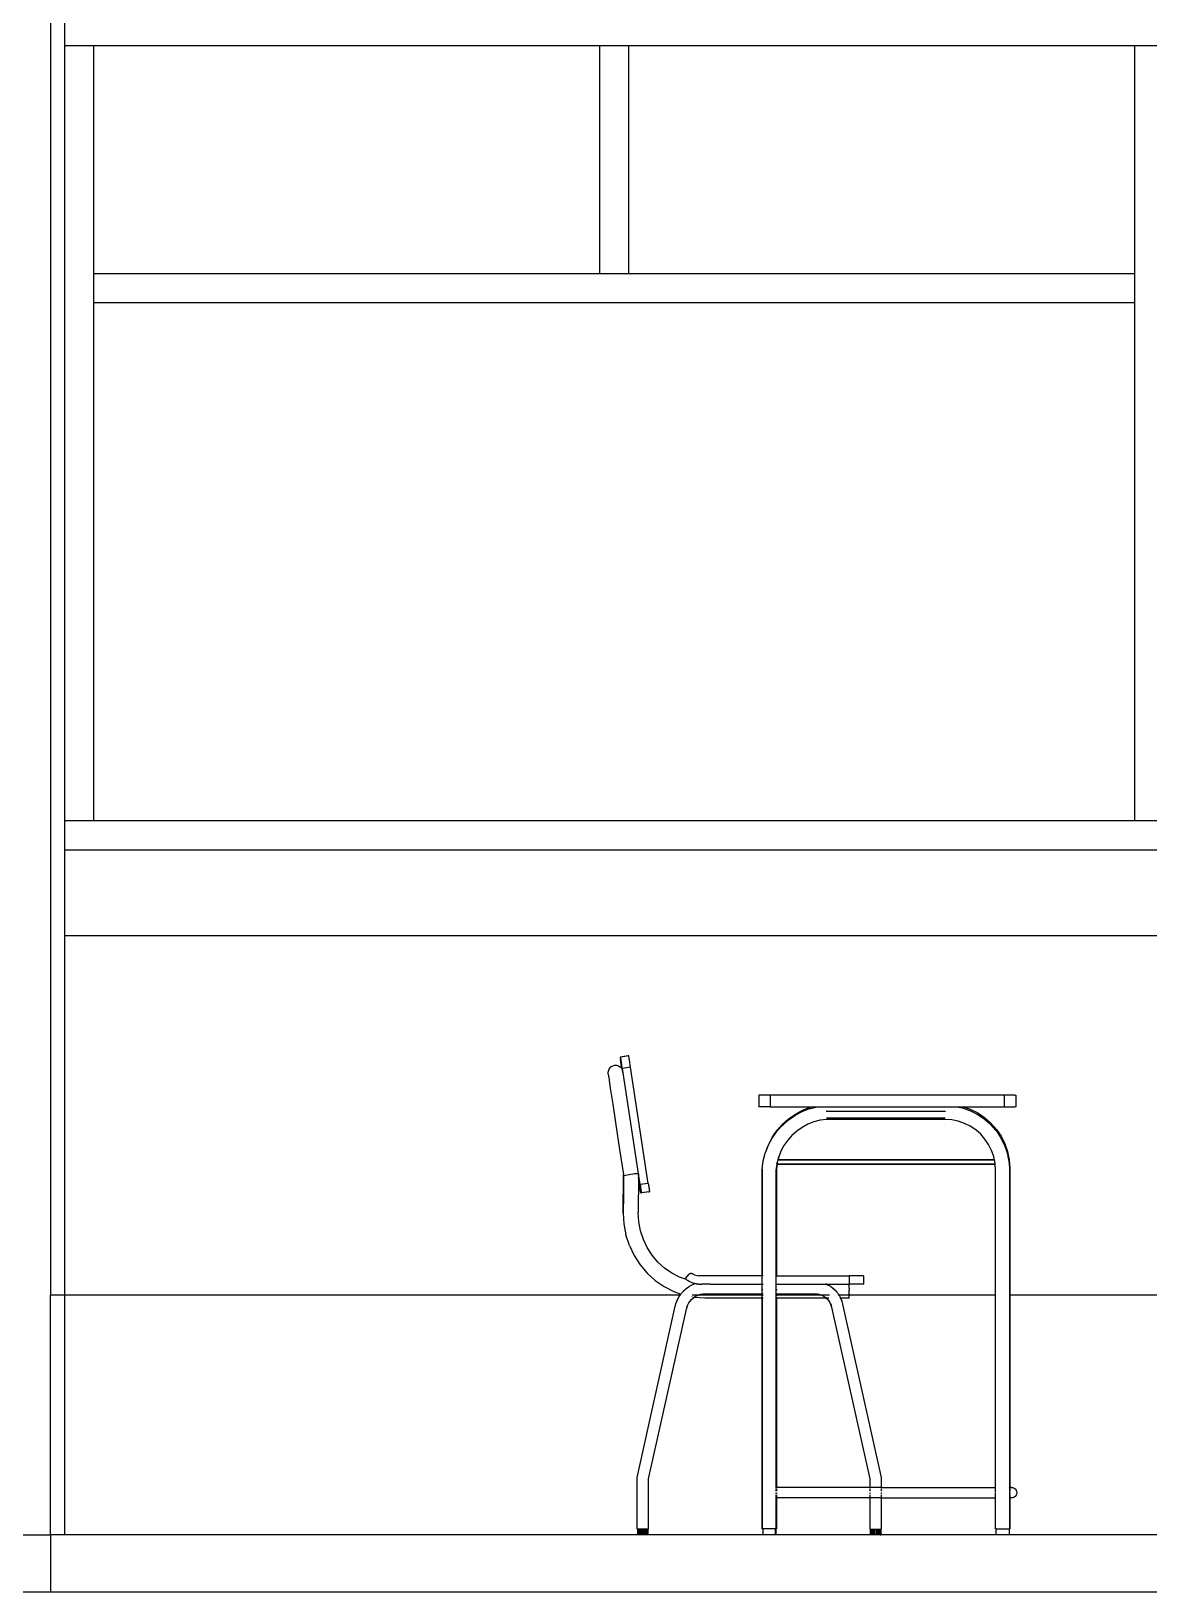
# Model space of a CAD drawing. Header units: metres. Extents: x -16.9 to 18.7, y -3.2 to 1.
# Drawn here: x -7.554 to -5.596, y -3.168 to -0.434 of the extents above; entities that cross this region are included whole.
import ezdxf

# ---------------------------------------------------------------- set-up
doc = ezdxf.new("R2010")
doc.units = ezdxf.units.M
doc.layers.add('SectionCutEdges', color=7, linetype='Continuous')

msp = doc.modelspace()

# ---------------------------------------------------------------- linework, layer by layer
for p, q in [((-7.4949, -0.4591), (-7.4949, -0.4083)), ((-7.4949, -1.8175), (-7.4949, -0.4591)), ((-7.4441, -0.4591), (-7.4949, -0.4591)), ((-7.4441, -0.8591), (-7.4441, -0.4591)), ((-6.5576, -0.4591), (-7.4441, -0.4591)), ((-6.5576, -0.8591), (-6.5576, -0.4591)), ((-6.5068, -0.4591), (-6.5576, -0.4591)), ((-5.6203, -0.4591), (-6.5068, -0.4591)), ((-6.5068, -0.8591), (-6.5068, -0.4591)), ((-5.6203, -0.8591), (-5.6203, -0.4591)), ((-5.5695, -0.4591), (-5.6203, -0.4591)), ((-7.4441, -0.9099), (-7.4441, -0.8591)), ((-6.5576, -0.8591), (-7.4441, -0.8591)), ((-6.5068, -0.8591), (-6.5576, -0.8591)), ((-5.6203, -0.8591), (-6.5068, -0.8591)), ((-5.6203, -0.9099), (-5.6203, -0.8591)), ((-7.4441, -1.8175), (-7.4441, -0.9099)), ((-5.6203, -0.9099), (-7.4441, -0.9099)), ((-5.6203, -1.8175), (-5.6203, -0.9099)), ((-7.4949, -1.8683), (-7.4949, -1.8175)), ((-7.4441, -1.8175), (-7.4949, -1.8175)), ((-5.6203, -1.8175), (-7.4441, -1.8175)), ((-5.5695, -1.8175), (-5.6203, -1.8175)), ((-7.4949, -1.8683), (-3.6949, -1.8683)), ((-7.4949, -2.0183), (-7.4949, -1.8683)), ((-7.4949, -2.0183), (-3.6949, -2.0183)), ((-7.4949, -2.6483), (-7.4949, -2.0183)), ((-6.5078, -2.2294), (-6.522, -2.2317)), ((-6.5211, -2.2317), (-6.522, -2.2317)), ((-6.522, -2.2317), (-6.522, -2.2319)), ((-6.522, -2.2319), (-6.5219, -2.2324)), ((-6.5219, -2.2324), (-6.5218, -2.2332)), ((-6.5218, -2.2332), (-6.5216, -2.2343)), ((-6.5216, -2.2343), (-6.5214, -2.2358)), ((-6.5202, -2.2438), (-6.5214, -2.2358)), ((-6.5069, -2.2294), (-6.5211, -2.2317)), ((-6.521, -2.2319), (-6.5211, -2.2317)), ((-6.5209, -2.2324), (-6.521, -2.2319)), ((-6.5208, -2.2332), (-6.5209, -2.2324)), ((-6.5206, -2.2344), (-6.5208, -2.2332)), ((-6.5204, -2.2358), (-6.5206, -2.2344)), ((-6.5201, -2.2374), (-6.5204, -2.2358)), ((-6.5198, -2.2394), (-6.5201, -2.2374)), ((-6.5195, -2.2415), (-6.5198, -2.2394)), ((-6.5192, -2.2438), (-6.5195, -2.2415)), ((-6.5069, -2.2294), (-6.5078, -2.2294)), ((-6.5069, -2.2296), (-6.5069, -2.2294)), ((-6.5068, -2.2301), (-6.5069, -2.2296)), ((-6.5066, -2.2309), (-6.5068, -2.2301)), ((-6.5065, -2.232), (-6.5066, -2.2309)), ((-6.5062, -2.2334), (-6.5065, -2.232)), ((-6.506, -2.2351), (-6.5062, -2.2334)), ((-6.5057, -2.237), (-6.506, -2.2351)), ((-6.5053, -2.2392), (-6.5057, -2.237)), ((-6.505, -2.2414), (-6.5053, -2.2392)), ((-6.5046, -2.2438), (-6.505, -2.2414)), ((-6.5429, -2.2578), (-6.5421, -2.2544)), ((-6.5428, -2.2614), (-6.5429, -2.2578)), ((-6.5428, -2.2614), (-6.5419, -2.2679)), ((-6.5421, -2.2544), (-6.5404, -2.2512)), ((-6.5419, -2.2679), (-6.5393, -2.2857)), ((-6.5404, -2.2512), (-6.5381, -2.2486)), ((-6.5381, -2.2486), (-6.5351, -2.2467)), ((-6.5351, -2.2467), (-6.5318, -2.2457)), ((-6.5318, -2.2457), (-6.5284, -2.2456)), ((-6.5284, -2.2456), (-6.525, -2.2465)), ((-6.525, -2.2465), (-6.522, -2.2482)), ((-6.522, -2.2482), (-6.5195, -2.2507)), ((-6.519, -2.2515), (-6.5202, -2.2438)), ((-6.5195, -2.2507), (-6.519, -2.2515)), ((-6.5188, -2.2462), (-6.5192, -2.2438)), ((-6.519, -2.2515), (-6.518, -2.2583)), ((-6.519, -2.2515), (-6.5183, -2.2527)), ((-6.5184, -2.2487), (-6.5188, -2.2462)), ((-6.518, -2.2512), (-6.5184, -2.2487)), ((-6.5039, -2.2489), (-6.518, -2.2512)), ((-6.4869, -2.4549), (-6.518, -2.2512)), ((-6.5042, -2.2463), (-6.5046, -2.2438)), ((-6.5039, -2.2489), (-6.5042, -2.2463)), ((-6.4727, -2.4528), (-6.5039, -2.2489)), ((-6.5393, -2.2857), (-6.5351, -2.3136)), ((-6.5351, -2.3136), (-6.5296, -2.3501)), ((-6.2789, -2.2983), (-6.279, -2.2983)), ((-6.279, -2.2983), (-6.279, -2.3183)), ((-6.2789, -2.3183), (-6.279, -2.3183)), ((-6.2784, -2.2983), (-6.2789, -2.2983)), ((-6.2784, -2.3183), (-6.2789, -2.3183)), ((-6.2775, -2.2983), (-6.2784, -2.2983)), ((-6.2775, -2.3183), (-6.2784, -2.3183)), ((-6.2764, -2.2983), (-6.2775, -2.2983)), ((-6.2764, -2.3183), (-6.2775, -2.3183)), ((-6.2749, -2.2983), (-6.2764, -2.2983)), ((-6.2749, -2.3183), (-6.2764, -2.3183)), ((-6.2732, -2.2983), (-6.2749, -2.2983)), ((-6.2732, -2.3183), (-6.2749, -2.3183)), ((-6.2712, -2.2983), (-6.2732, -2.2983)), ((-6.2712, -2.3183), (-6.2732, -2.3183)), ((-6.269, -2.2983), (-6.2712, -2.2983)), ((-6.269, -2.3183), (-6.2712, -2.3183)), ((-6.2667, -2.2983), (-6.269, -2.2983)), ((-6.2667, -2.3183), (-6.269, -2.3183)), ((-6.2642, -2.2983), (-6.2667, -2.2983)), ((-6.2642, -2.3183), (-6.2667, -2.3183)), ((-6.2616, -2.2983), (-6.2642, -2.2983)), ((-6.2616, -2.3183), (-6.2642, -2.3183)), ((-6.259, -2.2983), (-6.2616, -2.2983)), ((-6.259, -2.3183), (-6.2616, -2.3183)), ((-6.259, -2.2983), (-6.259, -2.3183)), ((-5.849, -2.2983), (-6.259, -2.2983)), ((-6.259, -2.3183), (-6.1851, -2.3183)), ((-6.2033, -2.3269), (-6.19, -2.3217)), ((-6.2026, -2.3246), (-6.1893, -2.3194)), ((-6.19, -2.3217), (-6.1886, -2.3214)), ((-6.1893, -2.3194), (-6.1851, -2.3183)), ((-6.1886, -2.3214), (-6.1771, -2.3183)), ((-6.1851, -2.3183), (-6.1835, -2.3183)), ((-6.1835, -2.3183), (-6.1787, -2.3183)), ((-6.1787, -2.3183), (-6.1771, -2.3183)), ((-6.1771, -2.3183), (-6.1762, -2.3183)), ((-6.1762, -2.3183), (-6.175, -2.3184)), ((-6.175, -2.3183), (-6.1748, -2.3183)), ((-6.175, -2.3184), (-6.1748, -2.3183)), ((-6.1748, -2.3183), (-6.1659, -2.3183)), ((-6.1659, -2.3183), (-6.1618, -2.3183)), ((-6.1618, -2.3183), (-5.9518, -2.3183)), ((-5.9518, -2.3183), (-5.9445, -2.3183)), ((-5.9445, -2.3183), (-5.9376, -2.3183)), ((-5.9376, -2.3183), (-5.9342, -2.3183)), ((-5.9342, -2.3183), (-5.9322, -2.3183)), ((-5.9322, -2.3183), (-5.9231, -2.3202)), ((-5.9322, -2.3183), (-5.9284, -2.3183)), ((-5.9284, -2.3183), (-5.9225, -2.3183)), ((-5.9231, -2.3202), (-5.923, -2.3203)), ((-5.923, -2.3203), (-5.9095, -2.3249)), ((-5.9225, -2.3183), (-5.9225, -2.3183)), ((-5.9225, -2.3183), (-5.9212, -2.3183)), ((-5.9212, -2.3183), (-5.9086, -2.3227)), ((-5.9212, -2.3183), (-5.849, -2.3183)), ((-5.9086, -2.3227), (-5.8955, -2.3292)), ((-5.8464, -2.2983), (-5.849, -2.2983)), ((-5.849, -2.2983), (-5.849, -2.3183)), ((-5.849, -2.3183), (-5.8464, -2.3183)), ((-5.8439, -2.2983), (-5.8464, -2.2983)), ((-5.8464, -2.3183), (-5.8439, -2.3183)), ((-5.8414, -2.2983), (-5.8439, -2.2983)), ((-5.8439, -2.3183), (-5.8414, -2.3183)), ((-5.839, -2.2983), (-5.8414, -2.2983)), ((-5.8414, -2.3183), (-5.839, -2.3183)), ((-5.8369, -2.2983), (-5.839, -2.2983)), ((-5.839, -2.3183), (-5.8369, -2.3183)), ((-5.8349, -2.2983), (-5.8369, -2.2983)), ((-5.8369, -2.3183), (-5.8349, -2.3183)), ((-5.8332, -2.2983), (-5.8349, -2.2983)), ((-5.8349, -2.3183), (-5.8332, -2.3183)), ((-5.8317, -2.2983), (-5.8332, -2.2983)), ((-5.8332, -2.3183), (-5.8317, -2.3183)), ((-5.8306, -2.2983), (-5.8317, -2.2983)), ((-5.8317, -2.3183), (-5.8306, -2.3183)), ((-5.8306, -2.2983), (-5.829, -2.2983)), ((-5.829, -2.3183), (-5.8306, -2.3183)), ((-5.829, -2.2983), (-5.829, -2.3183)), ((-6.5296, -2.3501), (-6.5231, -2.3931)), ((-6.2469, -2.3596), (-6.2375, -2.349)), ((-6.2462, -2.3602), (-6.2382, -2.3513)), ((-6.2382, -2.3513), (-6.2366, -2.3498)), ((-6.2375, -2.349), (-6.2268, -2.3395)), ((-6.2366, -2.3498), (-6.2276, -2.3418)), ((-6.2276, -2.3418), (-6.2259, -2.3406)), ((-6.2268, -2.3395), (-6.2151, -2.3313)), ((-6.2259, -2.3406), (-6.2159, -2.3336)), ((-6.2159, -2.3336), (-6.2146, -2.3329)), ((-6.2151, -2.3313), (-6.2026, -2.3246)), ((-6.2146, -2.3329), (-6.2143, -2.3327)), ((-6.2143, -2.3327), (-6.2033, -2.3269)), ((-6.1931, -2.3491), (-6.2031, -2.3545)), ((-6.1825, -2.3449), (-6.1931, -2.3491)), ((-6.1715, -2.3421), (-6.1825, -2.3449)), ((-6.1603, -2.3405), (-6.1715, -2.3421)), ((-6.1604, -2.326), (-6.1613, -2.3262)), ((-6.1604, -2.326), (-6.1613, -2.3262)), ((-6.1596, -2.3382), (-6.1605, -2.3383)), ((-6.1604, -2.326), (-5.9521, -2.326)), ((-6.1604, -2.326), (-5.9521, -2.326)), ((-5.9526, -2.3405), (-6.1603, -2.3405)), ((-5.9525, -2.3382), (-6.1596, -2.3382)), ((-5.9409, -2.3414), (-5.9526, -2.3405)), ((-5.9297, -2.3438), (-5.9409, -2.3414)), ((-5.9188, -2.3475), (-5.9297, -2.3438)), ((-5.9086, -2.3526), (-5.9188, -2.3475)), ((-5.9095, -2.3249), (-5.9093, -2.325)), ((-5.9093, -2.325), (-5.8967, -2.3313)), ((-5.8967, -2.3313), (-5.8963, -2.3315)), ((-5.8963, -2.3315), (-5.8848, -2.3392)), ((-5.8955, -2.3292), (-5.8834, -2.3374)), ((-5.8848, -2.3392), (-5.8841, -2.3397)), ((-5.8841, -2.3397), (-5.874, -2.3486)), ((-5.8834, -2.3374), (-5.8724, -2.347)), ((-5.874, -2.3486), (-5.8732, -2.3493)), ((-5.8732, -2.3493), (-5.8644, -2.3593)), ((-5.8724, -2.347), (-5.8628, -2.358)), ((-6.2618, -2.3839), (-6.2551, -2.3713)), ((-6.2614, -2.3841), (-6.2558, -2.3736)), ((-6.2558, -2.3736), (-6.2545, -2.3717)), ((-6.2551, -2.3713), (-6.2469, -2.3596)), ((-6.2545, -2.3717), (-6.2477, -2.3619)), ((-6.2477, -2.3619), (-6.2462, -2.3602)), ((-6.2285, -2.377), (-6.235, -2.3864)), ((-6.221, -2.3685), (-6.2285, -2.377)), ((-6.2124, -2.361), (-6.221, -2.3685)), ((-6.2031, -2.3545), (-6.2124, -2.361)), ((-5.8991, -2.359), (-5.9086, -2.3526)), ((-5.8904, -2.3666), (-5.8991, -2.359)), ((-5.8829, -2.3752), (-5.8904, -2.3666)), ((-5.8765, -2.3847), (-5.8829, -2.3752)), ((-5.8644, -2.3593), (-5.8635, -2.3603)), ((-5.8635, -2.3603), (-5.8563, -2.3711)), ((-5.8628, -2.358), (-5.8546, -2.3701)), ((-5.8563, -2.3711), (-5.8554, -2.3724)), ((-5.8554, -2.3724), (-5.8494, -2.3843)), ((-5.8546, -2.3701), (-5.8481, -2.3832)), ((-6.5231, -2.3931), (-6.5164, -2.4372)), ((-6.2714, -2.4132), (-6.2678, -2.3995)), ((-6.2678, -2.3995), (-6.2673, -2.3983)), ((-6.2673, -2.3983), (-6.267, -2.3972)), ((-6.2673, -2.3983), (-6.2669, -2.3972)), ((-6.267, -2.3972), (-6.2618, -2.3839)), ((-6.2669, -2.3972), (-6.2626, -2.3862)), ((-6.2626, -2.3862), (-6.2615, -2.3841)), ((-6.2615, -2.3841), (-6.2614, -2.3841)), ((-6.2441, -2.4059), (-6.2454, -2.4109)), ((-6.2441, -2.4059), (-6.2445, -2.407)), ((-6.2404, -2.3964), (-6.2441, -2.4059)), ((-6.235, -2.3864), (-6.2404, -2.3964)), ((-5.8714, -2.395), (-5.8765, -2.3847)), ((-5.8676, -2.4058), (-5.8714, -2.395)), ((-5.8665, -2.4109), (-5.8676, -2.4058)), ((-5.8494, -2.3843), (-5.8488, -2.3855)), ((-5.8488, -2.3855), (-5.8447, -2.3974)), ((-5.8481, -2.3832), (-5.8433, -2.397)), ((-5.8447, -2.3974), (-5.844, -2.3993)), ((-5.844, -2.3993), (-5.8415, -2.4115)), ((-5.8433, -2.397), (-5.8403, -2.4113)), ((-6.2733, -2.4275), (-6.2714, -2.4132)), ((-6.2733, -2.6145), (-6.2733, -2.4275)), ((-6.2726, -2.6145), (-6.2726, -2.4275)), ((-6.2486, -2.4268), (-6.249, -2.4292)), ((-6.249, -2.4292), (-6.249, -2.6145)), ((-6.2475, -2.4189), (-6.2486, -2.4268)), ((-6.2471, -2.4189), (-6.2482, -2.4269)), ((-6.2482, -2.4269), (-6.2482, -2.6145)), ((-6.248, -2.4189), (-6.2475, -2.4189)), ((-6.2479, -2.4185), (-6.2475, -2.4185)), ((-6.2474, -2.418), (-6.2475, -2.4185)), ((-6.2475, -2.4185), (-6.247, -2.4185)), ((-6.2475, -2.4185), (-6.2475, -2.4189)), ((-6.2475, -2.4189), (-6.2471, -2.4189)), ((-6.2474, -2.418), (-6.2468, -2.4158)), ((-6.247, -2.4185), (-6.2471, -2.4189)), ((-6.2471, -2.4189), (-5.8651, -2.4189)), ((-6.2467, -2.4158), (-6.247, -2.4185)), ((-6.247, -2.4185), (-5.8651, -2.4185)), ((-6.2467, -2.4154), (-6.2468, -2.4158)), ((-6.2465, -2.4144), (-6.2467, -2.4154)), ((-6.2457, -2.4114), (-6.2465, -2.4144)), ((-6.2455, -2.4114), (-6.2463, -2.4144)), ((-6.2456, -2.4109), (-6.2457, -2.4114)), ((-6.2457, -2.4114), (-6.2455, -2.4114)), ((-6.2445, -2.407), (-6.2456, -2.4109)), ((-6.2456, -2.4109), (-6.2454, -2.4109)), ((-6.2454, -2.4109), (-6.2455, -2.4114)), ((-6.2455, -2.4114), (-5.8664, -2.4114)), ((-6.2454, -2.4109), (-5.8665, -2.4109)), ((-5.8664, -2.4114), (-5.8665, -2.4109)), ((-5.8658, -2.4144), (-5.8664, -2.4114)), ((-5.8656, -2.4154), (-5.8658, -2.4144)), ((-5.8655, -2.4158), (-5.8656, -2.4154)), ((-5.8652, -2.417), (-5.8655, -2.4158)), ((-5.8651, -2.4185), (-5.8652, -2.417)), ((-5.8651, -2.4185), (-5.8647, -2.4185)), ((-5.8651, -2.4189), (-5.8651, -2.4185)), ((-5.8643, -2.4288), (-5.8651, -2.4189)), ((-5.8651, -2.4189), (-5.8647, -2.4189)), ((-5.8643, -2.6483), (-5.8643, -2.4288)), ((-5.8415, -2.4115), (-5.8411, -2.4136)), ((-5.8411, -2.4136), (-5.8401, -2.4256)), ((-5.8403, -2.4113), (-5.8392, -2.4256)), ((-5.8401, -2.4256), (-5.84, -2.4279)), ((-5.84, -2.4279), (-5.84, -2.6483)), ((-5.8392, -2.4256), (-5.8392, -2.6483)), ((-6.5168, -2.5048), (-6.5164, -2.4372)), ((-6.5164, -2.4372), (-6.516, -2.4401)), ((-6.516, -2.4401), (-6.5164, -2.4725)), ((-6.516, -2.4401), (-6.5159, -2.4401)), ((-6.5159, -2.4401), (-6.5156, -2.4396)), ((-6.5156, -2.4396), (-6.5143, -2.4391)), ((-6.5143, -2.4391), (-6.5123, -2.4384)), ((-6.5123, -2.4384), (-6.5096, -2.4378)), ((-6.5096, -2.4378), (-6.5065, -2.4371)), ((-6.5065, -2.4371), (-6.5031, -2.4365)), ((-6.5031, -2.4365), (-6.4997, -2.436)), ((-6.4997, -2.436), (-6.4966, -2.4356)), ((-6.4966, -2.4356), (-6.4938, -2.4354)), ((-6.4938, -2.4354), (-6.4917, -2.4354)), ((-6.4917, -2.4354), (-6.4904, -2.4355)), ((-6.4904, -2.4355), (-6.4899, -2.4358)), ((-6.4904, -2.439), (-6.4904, -2.4392)), ((-6.4899, -2.4421), (-6.4904, -2.5039)), ((-6.4899, -2.4358), (-6.4899, -2.4421)), ((-6.4868, -2.4629), (-6.4899, -2.4421)), ((-6.4727, -2.4528), (-6.4869, -2.4549)), ((-6.4869, -2.4549), (-6.4866, -2.4568)), ((-6.4866, -2.4568), (-6.4864, -2.4587)), ((-6.4864, -2.4587), (-6.4861, -2.4605)), ((-6.4861, -2.4605), (-6.4858, -2.4622)), ((-6.4727, -2.4528), (-6.4724, -2.4547)), ((-6.4724, -2.4547), (-6.4721, -2.4566)), ((-6.4721, -2.4566), (-6.4719, -2.4584)), ((-6.4719, -2.4584), (-6.4716, -2.4601)), ((-6.4716, -2.4601), (-6.4714, -2.4617)), ((-6.5164, -2.4725), (-6.5168, -2.5048)), ((-6.4861, -2.4672), (-6.4868, -2.4629)), ((-6.4859, -2.4682), (-6.4861, -2.4672)), ((-6.4858, -2.4689), (-6.4859, -2.4682)), ((-6.4858, -2.4622), (-6.4856, -2.4637)), ((-6.4857, -2.4693), (-6.4858, -2.4689)), ((-6.4858, -2.4694), (-6.4857, -2.4697)), ((-6.4858, -2.4694), (-6.4857, -2.4697)), ((-6.4857, -2.4694), (-6.4857, -2.4693)), ((-6.4857, -2.4694), (-6.4847, -2.4694)), ((-6.4857, -2.4694), (-6.4857, -2.4697)), ((-6.4857, -2.4694), (-6.4857, -2.4697)), ((-6.4856, -2.4637), (-6.4854, -2.4652)), ((-6.4854, -2.4652), (-6.4852, -2.4664)), ((-6.4852, -2.4664), (-6.485, -2.4675)), ((-6.485, -2.4675), (-6.4849, -2.4683)), ((-6.4849, -2.4683), (-6.4848, -2.4689)), ((-6.4715, -2.4674), (-6.4848, -2.4693)), ((-6.4848, -2.4689), (-6.4848, -2.4693)), ((-6.4848, -2.4693), (-6.4847, -2.4694)), ((-6.4705, -2.4674), (-6.4847, -2.4694)), ((-6.4847, -2.4697), (-6.4847, -2.4694)), ((-6.4847, -2.4697), (-6.4847, -2.4694)), ((-6.4715, -2.4674), (-6.4705, -2.4674)), ((-6.4714, -2.4617), (-6.4712, -2.4631)), ((-6.4712, -2.4631), (-6.471, -2.4644)), ((-6.471, -2.4644), (-6.4708, -2.4654)), ((-6.4708, -2.4654), (-6.4707, -2.4663)), ((-6.4707, -2.4663), (-6.4706, -2.4669)), ((-6.4706, -2.4669), (-6.4705, -2.4673)), ((-6.4705, -2.4673), (-6.4705, -2.4674)), ((-6.5168, -2.5048), (-6.5156, -2.5238)), ((-6.4894, -2.5203), (-6.4904, -2.5039)), ((-6.5156, -2.5238), (-6.5119, -2.543)), ((-6.5059, -2.5615), (-6.5119, -2.543)), ((-6.4864, -2.5359), (-6.4894, -2.5203)), ((-6.4814, -2.551), (-6.4864, -2.5359)), ((-6.5059, -2.5615), (-6.4975, -2.579)), ((-6.4746, -2.5653), (-6.4814, -2.551)), ((-6.4661, -2.5785), (-6.4746, -2.5653)), ((-6.4975, -2.579), (-6.4871, -2.5952)), ((-6.4871, -2.5952), (-6.4747, -2.6099)), ((-6.456, -2.5905), (-6.4661, -2.5785)), ((-6.4444, -2.601), (-6.456, -2.5905)), ((-6.4747, -2.6099), (-6.4605, -2.6228)), ((-6.4605, -2.6228), (-6.4449, -2.6336)), ((-6.4317, -2.6099), (-6.4444, -2.601)), ((-6.4179, -2.6169), (-6.4317, -2.6099)), ((-6.4059, -2.6211), (-6.4179, -2.6169)), ((-6.4078, -2.6194), (-6.4012, -2.6116)), ((-6.4059, -2.6211), (-6.4078, -2.6194)), ((-6.4051, -2.6219), (-6.4059, -2.6211)), ((-6.4051, -2.6219), (-6.4036, -2.6229)), ((-6.4017, -2.6242), (-6.4036, -2.6229)), ((-6.4014, -2.6245), (-6.4017, -2.6242)), ((-6.3973, -2.6266), (-6.4014, -2.6245)), ((-6.4007, -2.6113), (-6.4012, -2.6116)), ((-6.4001, -2.6111), (-6.4007, -2.6113)), ((-6.3996, -2.6109), (-6.4001, -2.6111)), ((-6.399, -2.6108), (-6.3996, -2.6109)), ((-6.3983, -2.6107), (-6.399, -2.6108)), ((-6.3977, -2.6106), (-6.3983, -2.6107)), ((-6.3971, -2.6107), (-6.3977, -2.6106)), ((-6.3965, -2.6108), (-6.3971, -2.6107)), ((-6.3959, -2.6109), (-6.3965, -2.6108)), ((-6.3953, -2.6111), (-6.3959, -2.6109)), ((-6.3948, -2.6113), (-6.3953, -2.6111)), ((-6.3942, -2.6116), (-6.3948, -2.6113)), ((-6.3942, -2.6116), (-6.3919, -2.6129)), ((-6.3919, -2.6129), (-6.3893, -2.6137)), ((-6.3893, -2.6137), (-6.3868, -2.6143)), ((-6.3868, -2.6143), (-6.3841, -2.6145)), ((-6.3639, -2.6145), (-6.3841, -2.6145)), ((-6.2733, -2.6145), (-6.3639, -2.6145)), ((-6.2726, -2.6145), (-6.2733, -2.6145)), ((-6.2733, -2.6292), (-6.2733, -2.6145)), ((-6.2717, -2.6145), (-6.2726, -2.6145)), ((-6.249, -2.6145), (-6.2494, -2.6145)), ((-6.2486, -2.6145), (-6.249, -2.6145)), ((-6.249, -2.6145), (-6.249, -2.6292)), ((-6.2482, -2.6145), (-6.2486, -2.6145)), ((-6.2482, -2.6145), (-6.1207, -2.6145)), ((-6.1207, -2.6145), (-6.1207, -2.6292)), ((-6.1174, -2.6145), (-6.1207, -2.6145)), ((-6.1142, -2.6145), (-6.1174, -2.6145)), ((-6.1111, -2.6145), (-6.1142, -2.6145)), ((-6.1081, -2.6145), (-6.1111, -2.6145)), ((-6.1054, -2.6145), (-6.1081, -2.6145)), ((-6.1029, -2.6145), (-6.1054, -2.6145)), ((-6.1007, -2.6145), (-6.1029, -2.6145)), ((-6.0989, -2.6145), (-6.1007, -2.6145)), ((-6.0974, -2.6145), (-6.0989, -2.6145)), ((-6.0964, -2.6145), (-6.0974, -2.6145)), ((-6.0955, -2.6145), (-6.0964, -2.6145)), ((-6.0955, -2.6145), (-6.0955, -2.6292)), ((-7.4949, -2.6483), (-7.5199, -2.6483)), ((-7.4949, -3.0683), (-7.4949, -2.6483)), ((-6.417, -2.6483), (-7.4949, -2.6483)), ((-6.4449, -2.6336), (-6.428, -2.6423)), ((-6.428, -2.6423), (-6.4158, -2.6466)), ((-6.4217, -2.6564), (-6.4188, -2.651)), ((-6.4216, -2.6564), (-6.4187, -2.6511)), ((-6.4188, -2.651), (-6.417, -2.6483)), ((-6.4187, -2.651), (-6.4169, -2.6483)), ((-6.4187, -2.6511), (-6.4187, -2.651)), ((-6.417, -2.6483), (-6.4158, -2.6466)), ((-6.4169, -2.6483), (-6.417, -2.6483)), ((-6.4169, -2.6483), (-6.4157, -2.6466)), ((-6.4166, -2.6483), (-6.4169, -2.6483)), ((-6.4158, -2.6466), (-6.4157, -2.6466)), ((-6.4157, -2.6466), (-6.4154, -2.6462)), ((-6.4157, -2.6466), (-6.4155, -2.6467)), ((-6.4155, -2.6467), (-6.4154, -2.6467)), ((-6.4154, -2.6462), (-6.4153, -2.646)), ((-6.4153, -2.646), (-6.4145, -2.6451)), ((-6.4145, -2.6451), (-6.413, -2.6433)), ((-6.413, -2.6433), (-6.4113, -2.6414)), ((-6.4113, -2.6414), (-6.4109, -2.641)), ((-6.4109, -2.641), (-6.4082, -2.6385)), ((-6.4082, -2.6385), (-6.4074, -2.6378)), ((-6.4074, -2.6378), (-6.4068, -2.6372)), ((-6.4068, -2.6372), (-6.4047, -2.6357)), ((-6.4048, -2.6357), (-6.402, -2.6337)), ((-6.4047, -2.6357), (-6.402, -2.6337)), ((-6.402, -2.6337), (-6.4007, -2.6329)), ((-6.402, -2.6337), (-6.4019, -2.6337)), ((-6.4019, -2.6337), (-6.4006, -2.6329)), ((-6.4006, -2.6329), (-6.3967, -2.6307)), ((-6.393, -2.6281), (-6.3973, -2.6266)), ((-6.3967, -2.6307), (-6.3962, -2.6305)), ((-6.396, -2.6515), (-6.3965, -2.6514)), ((-6.3962, -2.6305), (-6.3917, -2.6285)), ((-6.3932, -2.6483), (-6.3961, -2.6483)), ((-6.3959, -2.6515), (-6.396, -2.6515)), ((-6.3944, -2.6536), (-6.3925, -2.6522)), ((-6.3943, -2.6536), (-6.3924, -2.6522)), ((-6.3914, -2.6284), (-6.393, -2.6281)), ((-6.3925, -2.6522), (-6.3929, -2.6521)), ((-6.3925, -2.6522), (-6.3917, -2.6516)), ((-6.3924, -2.6522), (-6.3925, -2.6522)), ((-6.3924, -2.6522), (-6.3917, -2.6517)), ((-6.3917, -2.6524), (-6.3924, -2.6522)), ((-6.3912, -2.6484), (-6.3923, -2.6483)), ((-6.3917, -2.6285), (-6.3914, -2.6284)), ((-6.3917, -2.6517), (-6.3912, -2.6514)), ((-6.3734, -2.6536), (-6.3917, -2.6524)), ((-6.3888, -2.6289), (-6.3914, -2.6284)), ((-6.3853, -2.6483), (-6.3912, -2.6484)), ((-6.3912, -2.6514), (-6.3899, -2.6506)), ((-6.3899, -2.6506), (-6.388, -2.6495)), ((-6.389, -2.6307), (-6.389, -2.6306)), ((-6.3886, -2.629), (-6.3888, -2.6289)), ((-6.3846, -2.6292), (-6.3886, -2.629)), ((-6.388, -2.6495), (-6.3862, -2.6487)), ((-6.3862, -2.6487), (-6.3861, -2.6487)), ((-6.3861, -2.6487), (-6.3853, -2.6483)), ((-6.3853, -2.6483), (-6.3852, -2.6483)), ((-6.3852, -2.6483), (-6.3846, -2.6481)), ((-6.2733, -2.6483), (-6.3852, -2.6483)), ((-6.384, -2.6292), (-6.3846, -2.6292)), ((-6.3846, -2.6481), (-6.3845, -2.6481)), ((-6.3845, -2.6481), (-6.3811, -2.647)), ((-6.384, -2.6292), (-6.3792, -2.6292)), ((-6.3811, -2.647), (-6.381, -2.647)), ((-6.381, -2.647), (-6.3774, -2.6464)), ((-6.3639, -2.6292), (-6.3792, -2.6292)), ((-6.3774, -2.6464), (-6.3773, -2.6464)), ((-6.3773, -2.6464), (-6.3733, -2.6461)), ((-6.3733, -2.6461), (-6.3732, -2.6461)), ((-6.3732, -2.6461), (-6.2733, -2.6461)), ((-6.3639, -2.6292), (-6.2733, -2.6292)), ((-6.2733, -2.6292), (-6.2726, -2.6292)), ((-6.2733, -2.6292), (-6.2733, -2.6302)), ((-6.2733, -2.6327), (-6.2733, -2.6302)), ((-6.2733, -2.633), (-6.2733, -2.6327)), ((-6.2733, -2.6354), (-6.2733, -2.633)), ((-6.2733, -2.6382), (-6.2733, -2.6354)), ((-6.2733, -2.6399), (-6.2733, -2.6382)), ((-6.2733, -2.6407), (-6.2733, -2.6399)), ((-6.2733, -2.6429), (-6.2733, -2.6407)), ((-6.2733, -2.6434), (-6.2733, -2.6429)), ((-6.2733, -2.6457), (-6.2733, -2.6434)), ((-6.2733, -2.6461), (-6.2733, -2.6457)), ((-6.2733, -2.6461), (-6.2717, -2.6461)), ((-6.2733, -2.6467), (-6.2733, -2.6461)), ((-6.2733, -2.6483), (-6.2733, -2.6467)), ((-6.2733, -2.6496), (-6.2733, -2.6483)), ((-6.2726, -2.6483), (-6.2733, -2.6483)), ((-6.2733, -2.6518), (-6.2733, -2.6496)), ((-6.2733, -2.6536), (-6.2733, -2.6518)), ((-6.2726, -2.6302), (-6.2726, -2.6292)), ((-6.2726, -2.6292), (-6.2717, -2.6292)), ((-6.2726, -2.6399), (-6.2726, -2.6382)), ((-6.2726, -2.6483), (-6.2726, -2.6467)), ((-6.2726, -2.6496), (-6.2726, -2.6483)), ((-6.2717, -2.6483), (-6.2726, -2.6483)), ((-6.2726, -2.6536), (-6.2726, -2.6518)), ((-6.2494, -2.6292), (-6.249, -2.6292)), ((-6.2494, -2.6461), (-6.249, -2.6461)), ((-6.249, -2.6292), (-6.2486, -2.6292)), ((-6.249, -2.6292), (-6.249, -2.6302)), ((-6.249, -2.6302), (-6.249, -2.6327)), ((-6.249, -2.6327), (-6.249, -2.633)), ((-6.249, -2.633), (-6.249, -2.6354)), ((-6.249, -2.6354), (-6.249, -2.6382)), ((-6.249, -2.6382), (-6.249, -2.6399)), ((-6.249, -2.6399), (-6.249, -2.6407)), ((-6.249, -2.6407), (-6.249, -2.6429)), ((-6.249, -2.6429), (-6.249, -2.6434)), ((-6.249, -2.6434), (-6.249, -2.6457)), ((-6.249, -2.6457), (-6.249, -2.6461)), ((-6.249, -2.6461), (-6.1799, -2.6461)), ((-6.249, -2.6461), (-6.249, -2.6467)), ((-6.249, -2.6467), (-6.249, -2.6496)), ((-6.249, -2.6496), (-6.249, -2.6518)), ((-6.249, -2.6518), (-6.249, -2.6536)), ((-6.2486, -2.6292), (-6.2482, -2.6292)), ((-6.2482, -2.6292), (-6.2482, -2.6302)), ((-6.2482, -2.6292), (-6.1747, -2.6292)), ((-6.2482, -2.6382), (-6.2482, -2.6399)), ((-6.2482, -2.6467), (-6.2482, -2.6483)), ((-6.169, -2.6483), (-6.2482, -2.6483)), ((-6.2482, -2.6483), (-6.2482, -2.6496)), ((-6.2482, -2.6518), (-6.2482, -2.6536)), ((-6.1799, -2.6461), (-6.1764, -2.6463)), ((-6.1764, -2.6463), (-6.1741, -2.6467)), ((-6.1747, -2.6292), (-6.1745, -2.6292)), ((-6.1745, -2.6292), (-6.1697, -2.6292)), ((-6.1741, -2.6467), (-6.174, -2.6467)), ((-6.174, -2.6467), (-6.1734, -2.6469)), ((-6.1734, -2.6469), (-6.1732, -2.6469)), ((-6.1732, -2.6469), (-6.1703, -2.6478)), ((-6.1703, -2.6478), (-6.1702, -2.6478)), ((-6.1702, -2.6478), (-6.169, -2.6483)), ((-6.1697, -2.6292), (-6.164, -2.6292)), ((-6.1689, -2.6483), (-6.169, -2.6483)), ((-6.1631, -2.6483), (-6.1689, -2.6483)), ((-6.1689, -2.6483), (-6.1673, -2.6491)), ((-6.1673, -2.6491), (-6.1664, -2.6496)), ((-6.1673, -2.6491), (-6.1672, -2.6491)), ((-6.1672, -2.6491), (-6.1663, -2.6496)), ((-6.1669, -2.6377), (-6.1669, -2.6377)), ((-6.1663, -2.6496), (-6.1644, -2.6507)), ((-6.1644, -2.6507), (-6.1629, -2.6518)), ((-6.164, -2.6292), (-6.1639, -2.6292)), ((-6.1639, -2.6292), (-6.1614, -2.6292)), ((-6.163, -2.6518), (-6.1619, -2.6526)), ((-6.1629, -2.6518), (-6.1619, -2.6525)), ((-6.1587, -2.6483), (-6.1622, -2.6483)), ((-6.1619, -2.6525), (-6.1618, -2.6526)), ((-6.1607, -2.6292), (-6.1614, -2.6292)), ((-6.1607, -2.6292), (-6.1586, -2.6302)), ((-6.1607, -2.6292), (-6.1209, -2.6292)), ((-6.1586, -2.6483), (-6.1587, -2.6483)), ((-6.1586, -2.6302), (-6.1586, -2.6302)), ((-6.1586, -2.6302), (-6.1585, -2.6302)), ((-6.155, -2.6483), (-6.1586, -2.6483)), ((-6.1585, -2.6302), (-6.1584, -2.6302)), ((-6.1584, -2.6302), (-6.1537, -2.6329)), ((-6.1537, -2.6329), (-6.1535, -2.633)), ((-6.1535, -2.633), (-6.1493, -2.6362)), ((-6.1493, -2.6362), (-6.1491, -2.6363)), ((-6.1492, -2.6363), (-6.1454, -2.6399)), ((-6.1491, -2.6363), (-6.1453, -2.6399)), ((-6.1453, -2.6399), (-6.1452, -2.64)), ((-6.1452, -2.64), (-6.1422, -2.6434)), ((-6.1422, -2.6434), (-6.1415, -2.6442)), ((-6.1415, -2.6442), (-6.1398, -2.6467)), ((-6.1392, -2.6483), (-6.1402, -2.6483)), ((-6.1398, -2.6467), (-6.1387, -2.6483)), ((-6.1209, -2.6483), (-6.1387, -2.6483)), ((-6.1387, -2.6483), (-6.1384, -2.6488)), ((-6.1385, -2.6488), (-6.1381, -2.6496)), ((-6.1384, -2.6488), (-6.138, -2.6496)), ((-6.138, -2.6496), (-6.1368, -2.6518)), ((-6.1369, -2.6518), (-6.1359, -2.6536)), ((-6.1368, -2.6518), (-6.1358, -2.6536)), ((-6.1209, -2.6302), (-6.1209, -2.6292)), ((-6.1209, -2.6292), (-6.1207, -2.6292)), ((-6.1209, -2.633), (-6.1209, -2.6302)), ((-6.1209, -2.6363), (-6.1209, -2.633)), ((-6.1209, -2.6363), (-6.1209, -2.6399)), ((-6.1209, -2.6434), (-6.1209, -2.6399)), ((-6.1209, -2.6467), (-6.1209, -2.6434)), ((-6.1209, -2.6467), (-6.1209, -2.6483)), ((-6.1209, -2.6483), (-6.1209, -2.6496)), ((-5.8643, -2.6483), (-6.1209, -2.6483)), ((-6.1209, -2.6518), (-6.1209, -2.6496)), ((-6.1209, -2.6536), (-6.1209, -2.6518)), ((-6.1174, -2.6292), (-6.1207, -2.6292)), ((-6.1142, -2.6292), (-6.1174, -2.6292)), ((-6.1111, -2.6292), (-6.1142, -2.6292)), ((-6.1081, -2.6292), (-6.1111, -2.6292)), ((-6.1054, -2.6292), (-6.1081, -2.6292)), ((-6.1029, -2.6292), (-6.1054, -2.6292)), ((-6.1007, -2.6292), (-6.1029, -2.6292)), ((-6.0989, -2.6292), (-6.1007, -2.6292)), ((-6.0974, -2.6292), (-6.0989, -2.6292)), ((-6.0964, -2.6292), (-6.0974, -2.6292)), ((-6.0964, -2.6292), (-6.0955, -2.6292)), ((-5.8639, -2.6483), (-5.8643, -2.6483)), ((-5.8643, -2.9855), (-5.8643, -2.6483)), ((-5.84, -2.6483), (-5.8404, -2.6483)), ((-5.8392, -2.6483), (-5.84, -2.6483)), ((-5.84, -2.6483), (-5.84, -2.9855)), ((-4.667, -2.6483), (-5.8392, -2.6483)), ((-5.8392, -2.6483), (-5.8392, -2.9855)), ((-6.4925, -2.9682), (-6.4256, -2.6678)), ((-6.4924, -2.9682), (-6.4255, -2.6679)), ((-6.4723, -2.9706), (-6.406, -2.6731)), ((-6.4256, -2.6678), (-6.424, -2.6622)), ((-6.4255, -2.6678), (-6.4239, -2.6622)), ((-6.4255, -2.6679), (-6.4255, -2.6678)), ((-6.424, -2.6622), (-6.4217, -2.6564)), ((-6.4239, -2.6622), (-6.4216, -2.6565)), ((-6.4239, -2.6622), (-6.4239, -2.6622)), ((-6.4216, -2.6565), (-6.4216, -2.6564)), ((-6.406, -2.6731), (-6.4049, -2.6691)), ((-6.405, -2.6691), (-6.4036, -2.6656)), ((-6.4049, -2.6691), (-6.4035, -2.6656)), ((-6.4036, -2.6656), (-6.4018, -2.6622)), ((-6.4035, -2.6656), (-6.4017, -2.6622)), ((-6.4018, -2.6622), (-6.4017, -2.6621)), ((-6.4017, -2.6622), (-6.3995, -2.6591)), ((-6.3995, -2.6591), (-6.397, -2.6562)), ((-6.3971, -2.6561), (-6.3944, -2.6536)), ((-6.397, -2.6562), (-6.3943, -2.6536)), ((-6.2733, -2.6536), (-6.3734, -2.6536)), ((-6.2733, -3.0583), (-6.2733, -2.6536)), ((-6.2726, -2.6536), (-6.2733, -2.6536)), ((-6.2726, -3.0583), (-6.2726, -2.6536)), ((-6.2717, -2.6536), (-6.2726, -2.6536)), ((-6.249, -2.6536), (-6.2494, -2.6536)), ((-6.249, -2.6536), (-6.249, -2.9855)), ((-6.2486, -2.6536), (-6.249, -2.6536)), ((-6.2482, -2.6536), (-6.2486, -2.6536)), ((-6.2482, -2.6536), (-6.2482, -2.9855)), ((-6.1608, -2.6536), (-6.2482, -2.6536)), ((-6.1619, -2.6526), (-6.1608, -2.6536)), ((-6.1618, -2.6526), (-6.1607, -2.6536)), ((-6.1608, -2.6536), (-6.1595, -2.6548)), ((-6.1607, -2.6536), (-6.1608, -2.6536)), ((-6.1607, -2.6536), (-6.1595, -2.6547)), ((-6.1586, -2.6536), (-6.1607, -2.6536)), ((-6.1595, -2.6547), (-6.1594, -2.6548)), ((-6.1595, -2.6548), (-6.1574, -2.6573)), ((-6.1594, -2.6548), (-6.1573, -2.6572)), ((-6.1585, -2.6536), (-6.1586, -2.6536)), ((-6.1564, -2.6536), (-6.1583, -2.6536)), ((-6.1574, -2.6573), (-6.1555, -2.66)), ((-6.1573, -2.6572), (-6.1573, -2.6573)), ((-6.1573, -2.6573), (-6.1555, -2.6599)), ((-6.1563, -2.6536), (-6.1564, -2.6536)), ((-6.1555, -2.6599), (-6.1554, -2.66)), ((-6.1555, -2.66), (-6.154, -2.6629)), ((-6.1554, -2.66), (-6.1539, -2.6628)), ((-6.154, -2.6629), (-6.1528, -2.6659)), ((-6.1539, -2.6628), (-6.1539, -2.6629)), ((-6.1539, -2.6629), (-6.1526, -2.6659)), ((-6.1528, -2.6659), (-6.1518, -2.6694)), ((-6.1526, -2.6659), (-6.1517, -2.6694)), ((-6.1518, -2.6694), (-6.0847, -2.9706)), ((-6.1517, -2.6694), (-6.0846, -2.9706)), ((-6.1517, -2.6694), (-6.1517, -2.6694)), ((-6.1359, -2.6536), (-6.1361, -2.6536)), ((-6.1359, -2.6536), (-6.1358, -2.6537)), ((-6.1358, -2.6536), (-6.1359, -2.6536)), ((-6.1358, -2.6536), (-6.1357, -2.6537)), ((-6.1209, -2.6536), (-6.1358, -2.6536)), ((-6.1358, -2.6537), (-6.1337, -2.659)), ((-6.1357, -2.6537), (-6.1336, -2.659)), ((-6.1337, -2.659), (-6.1337, -2.659)), ((-6.1336, -2.659), (-6.1322, -2.6641)), ((-6.1322, -2.6641), (-6.0645, -2.9682)), ((-6.4925, -3.0585), (-6.4925, -2.9682)), ((-6.4924, -3.0585), (-6.4924, -2.9682)), ((-6.4723, -3.0585), (-6.4723, -2.9706)), ((-6.0847, -2.9706), (-6.0847, -2.9855)), ((-6.0846, -2.9706), (-6.0846, -2.9855)), ((-6.0646, -2.9682), (-6.0646, -2.9855)), ((-6.0645, -2.9682), (-6.0645, -2.9855)), ((-6.249, -2.9855), (-6.2494, -2.9855)), ((-6.249, -3.0038), (-6.2494, -3.0038)), ((-6.249, -2.9855), (-6.249, -2.9867)), ((-6.2486, -2.9855), (-6.249, -2.9855)), ((-6.249, -2.9882), (-6.249, -2.9923)), ((-6.249, -2.9947), (-6.249, -2.997)), ((-6.249, -2.9992), (-6.249, -3.0026)), ((-6.249, -3.0035), (-6.249, -3.0038)), ((-6.249, -3.0038), (-6.249, -3.0583)), ((-6.2486, -3.0038), (-6.249, -3.0038)), ((-6.2482, -2.9855), (-6.2486, -2.9855)), ((-6.2482, -3.0038), (-6.2486, -3.0038)), ((-6.0847, -2.9855), (-6.2482, -2.9855)), ((-6.2482, -2.9855), (-6.2482, -2.9867)), ((-6.2482, -2.9882), (-6.2482, -2.9923)), ((-6.2482, -2.9947), (-6.2482, -2.997)), ((-6.2482, -2.9992), (-6.2482, -3.0026)), ((-6.2482, -3.0035), (-6.2482, -3.0038)), ((-6.0847, -3.0038), (-6.2482, -3.0038)), ((-6.2482, -3.0038), (-6.2482, -3.0583)), ((-6.0847, -2.9855), (-6.0847, -2.9867)), ((-6.0846, -2.9855), (-6.0847, -2.9855)), ((-6.0847, -2.9882), (-6.0847, -2.9923)), ((-6.0847, -2.9947), (-6.0847, -2.997)), ((-6.0847, -2.9992), (-6.0847, -3.0026)), ((-6.0847, -3.0035), (-6.0847, -3.0038)), ((-6.0847, -3.0038), (-6.0847, -3.0585)), ((-6.0846, -3.0038), (-6.0847, -3.0038)), ((-6.0846, -2.9855), (-6.0846, -2.9867)), ((-6.0842, -2.9855), (-6.0846, -2.9855)), ((-6.0846, -2.9882), (-6.0846, -2.9923)), ((-6.0846, -2.9947), (-6.0846, -2.997)), ((-6.0846, -2.9992), (-6.0846, -3.0026)), ((-6.0846, -3.0035), (-6.0846, -3.0038)), ((-6.0846, -3.0038), (-6.0846, -3.0585)), ((-6.0842, -3.0038), (-6.0846, -3.0038)), ((-6.0832, -2.9855), (-6.0842, -2.9855)), ((-6.0832, -3.0038), (-6.0842, -3.0038)), ((-6.0815, -2.9855), (-6.0832, -2.9855)), ((-6.0815, -3.0038), (-6.0832, -3.0038)), ((-6.0794, -2.9855), (-6.0815, -2.9855)), ((-6.0794, -3.0038), (-6.0815, -3.0038)), ((-6.0769, -2.9855), (-6.0794, -2.9855)), ((-6.0769, -3.0038), (-6.0794, -3.0038)), ((-6.0743, -2.9855), (-6.0769, -2.9855)), ((-6.0743, -3.0038), (-6.0769, -3.0038)), ((-6.0717, -2.9855), (-6.0743, -2.9855)), ((-6.0717, -3.0038), (-6.0743, -3.0038)), ((-6.0693, -2.9855), (-6.0717, -2.9855)), ((-6.0693, -3.0038), (-6.0717, -3.0038)), ((-6.0673, -2.9855), (-6.0693, -2.9855)), ((-6.0673, -3.0038), (-6.0693, -3.0038)), ((-6.0657, -2.9855), (-6.0673, -2.9855)), ((-6.0657, -3.0038), (-6.0673, -3.0038)), ((-6.0648, -2.9855), (-6.0657, -2.9855)), ((-6.0648, -3.0038), (-6.0657, -3.0038)), ((-6.0648, -2.9855), (-6.0646, -2.9855)), ((-6.0648, -3.0038), (-6.0646, -3.0038)), ((-6.0646, -2.9855), (-6.0646, -2.9867)), ((-6.0646, -2.9855), (-6.0645, -2.9855)), ((-6.0646, -2.9882), (-6.0646, -2.9923)), ((-6.0646, -2.9947), (-6.0646, -2.997)), ((-6.0646, -2.9992), (-6.0646, -3.0026)), ((-6.0646, -3.0035), (-6.0646, -3.0038)), ((-6.0646, -3.0038), (-6.0646, -3.0585)), ((-6.0646, -3.0038), (-6.0645, -3.0038)), ((-6.0645, -2.9855), (-6.0645, -2.9867)), ((-6.0645, -2.9855), (-5.8643, -2.9855)), ((-6.0645, -2.9882), (-6.0645, -2.9923)), ((-6.0645, -2.9947), (-6.0645, -2.997)), ((-6.0645, -2.9992), (-6.0645, -3.0026)), ((-6.0645, -3.0035), (-6.0645, -3.0038)), ((-6.0645, -3.0038), (-6.0645, -3.0585)), ((-6.0645, -3.0038), (-5.8643, -3.0038)), ((-5.8639, -2.9855), (-5.8643, -2.9855)), ((-5.8643, -2.9867), (-5.8643, -2.9855)), ((-5.8643, -2.9882), (-5.8643, -2.9867)), ((-5.8643, -2.9923), (-5.8643, -2.9882)), ((-5.8643, -2.9935), (-5.8643, -2.9923)), ((-5.8643, -2.997), (-5.8643, -2.9947)), ((-5.8643, -2.9992), (-5.8643, -2.997)), ((-5.8643, -3.0026), (-5.8643, -2.9992)), ((-5.8643, -3.0029), (-5.8643, -3.0026)), ((-5.8643, -3.0038), (-5.8643, -3.0029)), ((-5.8639, -3.0038), (-5.8643, -3.0038)), ((-5.8643, -3.0583), (-5.8643, -3.0038)), ((-5.8404, -2.9855), (-5.84, -2.9855)), ((-5.8404, -2.9865), (-5.84, -2.9864)), ((-5.8404, -3.0038), (-5.84, -3.0038)), ((-5.84, -2.9855), (-5.8392, -2.9855)), ((-5.84, -2.9855), (-5.84, -2.9864)), ((-5.84, -2.9864), (-5.8392, -2.986)), ((-5.84, -2.9864), (-5.84, -2.9867)), ((-5.84, -2.9867), (-5.84, -2.987)), ((-5.84, -2.987), (-5.84, -2.9923)), ((-5.84, -2.9923), (-5.84, -2.9947)), ((-5.84, -2.9947), (-5.84, -2.997)), ((-5.84, -2.997), (-5.84, -2.9992)), ((-5.84, -2.9992), (-5.84, -3.0026)), ((-5.84, -3.0026), (-5.84, -3.0035)), ((-5.84, -3.0035), (-5.84, -3.0038)), ((-5.84, -3.0038), (-5.84, -3.0583)), ((-5.84, -3.0038), (-5.8392, -3.0038)), ((-5.8392, -2.9855), (-5.8392, -2.986)), ((-5.8363, -2.9855), (-5.8392, -2.9855)), ((-5.8392, -2.986), (-5.8386, -2.9858)), ((-5.8392, -2.986), (-5.8392, -2.9867)), ((-5.8392, -2.9877), (-5.8392, -2.9923)), ((-5.8392, -2.9947), (-5.8392, -2.997)), ((-5.8392, -2.9992), (-5.8392, -3.0026)), ((-5.8392, -3.0035), (-5.8392, -3.0038)), ((-5.8392, -3.0038), (-5.8392, -3.0583)), ((-5.8363, -3.0038), (-5.8392, -3.0038)), ((-5.8386, -2.9858), (-5.8363, -2.9855)), ((-5.8363, -3.0038), (-5.8386, -3.0035)), ((-5.8363, -2.9855), (-5.8339, -2.9858)), ((-5.8339, -3.0035), (-5.8363, -3.0038)), ((-5.8339, -2.9858), (-5.8317, -2.9867)), ((-5.8317, -3.0026), (-5.8339, -3.0035)), ((-5.8317, -2.9867), (-5.8298, -2.9882)), ((-5.8298, -3.0011), (-5.8317, -3.0026)), ((-5.8298, -2.9882), (-5.8283, -2.9901)), ((-5.8283, -2.9992), (-5.8298, -3.0011)), ((-5.8283, -2.9901), (-5.8274, -2.9923)), ((-5.8274, -2.997), (-5.8283, -2.9992)), ((-5.8274, -2.9923), (-5.8271, -2.9947)), ((-5.8271, -2.9947), (-5.8274, -2.997)), ((-6.4924, -3.0585), (-6.4925, -3.0585)), ((-6.4922, -3.0585), (-6.4924, -3.0585)), ((-6.4921, -3.0585), (-6.4922, -3.0585)), ((-6.4914, -3.0585), (-6.4921, -3.0585)), ((-6.4914, -3.0585), (-6.4914, -3.0683)), ((-6.4914, -3.0585), (-6.4913, -3.0585)), ((-6.4913, -3.0585), (-6.4913, -3.0683)), ((-6.4911, -3.0585), (-6.4913, -3.0585)), ((-6.491, -3.0585), (-6.4911, -3.0585)), ((-6.491, -3.0585), (-6.491, -3.0683)), ((-6.4902, -3.0585), (-6.491, -3.0585)), ((-6.4902, -3.0585), (-6.4902, -3.0683)), ((-6.4896, -3.0585), (-6.4902, -3.0585)), ((-6.4888, -3.0585), (-6.4896, -3.0585)), ((-6.4888, -3.0585), (-6.4888, -3.0683)), ((-6.4875, -3.0585), (-6.4888, -3.0585)), ((-6.487, -3.0585), (-6.4875, -3.0585)), ((-6.487, -3.0585), (-6.487, -3.0683)), ((-6.4851, -3.0585), (-6.487, -3.0585)), ((-6.4848, -3.0585), (-6.4851, -3.0585)), ((-6.4848, -3.0585), (-6.4848, -3.0683)), ((-6.4825, -3.0585), (-6.4848, -3.0585)), ((-6.4825, -3.0585), (-6.4825, -3.0683)), ((-6.4802, -3.0585), (-6.4825, -3.0585)), ((-6.4802, -3.0585), (-6.4802, -3.0683)), ((-6.4799, -3.0585), (-6.4802, -3.0585)), ((-6.478, -3.0585), (-6.4799, -3.0585)), ((-6.478, -3.0585), (-6.478, -3.0683)), ((-6.4775, -3.0585), (-6.478, -3.0585)), ((-6.4761, -3.0585), (-6.4775, -3.0585)), ((-6.4761, -3.0585), (-6.4761, -3.0683)), ((-6.4754, -3.0585), (-6.4761, -3.0585)), ((-6.4747, -3.0585), (-6.4754, -3.0585)), ((-6.4747, -3.0585), (-6.4747, -3.0683)), ((-6.4737, -3.0585), (-6.4747, -3.0585)), ((-6.4737, -3.0585), (-6.4737, -3.0683)), ((-6.4737, -3.0585), (-6.4735, -3.0585)), ((-6.4735, -3.0585), (-6.4735, -3.0683)), ((-6.4734, -3.0585), (-6.4735, -3.0585)), ((-6.4734, -3.0585), (-6.4734, -3.0683)), ((-6.4728, -3.0585), (-6.4734, -3.0585)), ((-6.4727, -3.0585), (-6.4728, -3.0585)), ((-6.4723, -3.0585), (-6.4727, -3.0585)), ((-6.2733, -3.0583), (-6.2726, -3.0583)), ((-6.2726, -3.0583), (-6.272, -3.0583)), ((-6.2717, -3.0583), (-6.272, -3.0583)), ((-6.272, -3.0583), (-6.272, -3.0683)), ((-6.2717, -3.0583), (-6.2717, -3.0583)), ((-6.2706, -3.0583), (-6.2717, -3.0583)), ((-6.2698, -3.0583), (-6.2706, -3.0583)), ((-6.2688, -3.0583), (-6.2698, -3.0583)), ((-6.2673, -3.0583), (-6.2688, -3.0583)), ((-6.2666, -3.0583), (-6.2673, -3.0583)), ((-6.2643, -3.0583), (-6.2666, -3.0583)), ((-6.264, -3.0583), (-6.2643, -3.0583)), ((-6.2612, -3.0583), (-6.264, -3.0583)), ((-6.2583, -3.0583), (-6.2612, -3.0583)), ((-6.258, -3.0583), (-6.2583, -3.0583)), ((-6.2557, -3.0583), (-6.258, -3.0583)), ((-6.2551, -3.0583), (-6.2557, -3.0583)), ((-6.2535, -3.0583), (-6.2551, -3.0583)), ((-6.2525, -3.0583), (-6.2535, -3.0583)), ((-6.2517, -3.0583), (-6.2525, -3.0583)), ((-6.2507, -3.0583), (-6.2517, -3.0583)), ((-6.2506, -3.0583), (-6.2507, -3.0583)), ((-6.2503, -3.0583), (-6.2506, -3.0583)), ((-6.2503, -3.0583), (-6.2503, -3.0683)), ((-6.2503, -3.0583), (-6.2496, -3.0583)), ((-6.2496, -3.0583), (-6.2494, -3.0583)), ((-6.2493, -3.0583), (-6.2494, -3.0583)), ((-6.2493, -3.0583), (-6.2493, -3.0683)), ((-6.2493, -3.0583), (-6.249, -3.0583)), ((-6.2486, -3.0583), (-6.249, -3.0583)), ((-6.2486, -3.0583), (-6.2482, -3.0583)), ((-6.0847, -3.0585), (-6.0846, -3.0585)), ((-6.0846, -3.0585), (-6.0842, -3.0585)), ((-6.0842, -3.0585), (-6.084, -3.0585)), ((-6.084, -3.0585), (-6.084, -3.0683)), ((-6.084, -3.0585), (-6.0839, -3.0585)), ((-6.0839, -3.0585), (-6.0839, -3.0683)), ((-6.0839, -3.0585), (-6.0836, -3.0585)), ((-6.0836, -3.0585), (-6.0836, -3.0683)), ((-6.0836, -3.0585), (-6.0832, -3.0585)), ((-6.0832, -3.0585), (-6.0826, -3.0585)), ((-6.0826, -3.0585), (-6.0826, -3.0683)), ((-6.0826, -3.0585), (-6.0815, -3.0585)), ((-6.0815, -3.0585), (-6.081, -3.0585)), ((-6.081, -3.0585), (-6.081, -3.0683)), ((-6.081, -3.0585), (-6.0794, -3.0585)), ((-6.0794, -3.0585), (-6.0791, -3.0585)), ((-6.0791, -3.0585), (-6.0791, -3.0683)), ((-6.0791, -3.0585), (-6.0769, -3.0585)), ((-6.0769, -3.0585), (-6.0768, -3.0585)), ((-6.0768, -3.0585), (-6.0768, -3.0683)), ((-6.0768, -3.0585), (-6.0743, -3.0585)), ((-6.0743, -3.0585), (-6.0743, -3.0683)), ((-6.0743, -3.0585), (-6.0719, -3.0585)), ((-6.0719, -3.0585), (-6.0719, -3.0683)), ((-6.0719, -3.0585), (-6.0717, -3.0585)), ((-6.0717, -3.0585), (-6.0697, -3.0585)), ((-6.0697, -3.0585), (-6.0697, -3.0683)), ((-6.0697, -3.0585), (-6.0693, -3.0585)), ((-6.0693, -3.0585), (-6.0678, -3.0585)), ((-6.0678, -3.0585), (-6.0678, -3.0683)), ((-6.0678, -3.0585), (-6.0673, -3.0585)), ((-6.0673, -3.0585), (-6.0663, -3.0585)), ((-6.0663, -3.0585), (-6.0663, -3.0683)), ((-6.0663, -3.0585), (-6.0657, -3.0585)), ((-6.0657, -3.0585), (-6.0653, -3.0585)), ((-6.0653, -3.0585), (-6.0653, -3.0683)), ((-6.0653, -3.0585), (-6.0652, -3.0585)), ((-6.0652, -3.0585), (-6.0652, -3.0683)), ((-6.0648, -3.0585), (-6.0652, -3.0585)), ((-6.0646, -3.0585), (-6.0648, -3.0585)), ((-6.0646, -3.0585), (-6.0645, -3.0585)), ((-5.8639, -3.0583), (-5.8643, -3.0583)), ((-5.8639, -3.0583), (-5.8637, -3.0583)), ((-5.8637, -3.0583), (-5.8637, -3.0683)), ((-5.8633, -3.0583), (-5.8637, -3.0583)), ((-5.8633, -3.0583), (-5.8627, -3.0583)), ((-5.8627, -3.0583), (-5.8621, -3.0583)), ((-5.8621, -3.0583), (-5.8608, -3.0583)), ((-5.8608, -3.0583), (-5.8603, -3.0583)), ((-5.8603, -3.0583), (-5.8583, -3.0583)), ((-5.8583, -3.0583), (-5.8579, -3.0583)), ((-5.8579, -3.0583), (-5.8553, -3.0583)), ((-5.8553, -3.0583), (-5.8551, -3.0583)), ((-5.8551, -3.0583), (-5.8522, -3.0583)), ((-5.8522, -3.0583), (-5.8492, -3.0583)), ((-5.8492, -3.0583), (-5.849, -3.0583)), ((-5.849, -3.0583), (-5.8464, -3.0583)), ((-5.8464, -3.0583), (-5.8461, -3.0583)), ((-5.8461, -3.0583), (-5.844, -3.0583)), ((-5.844, -3.0583), (-5.8435, -3.0583)), ((-5.8435, -3.0583), (-5.8422, -3.0583)), ((-5.8422, -3.0583), (-5.8416, -3.0583)), ((-5.8416, -3.0583), (-5.841, -3.0583)), ((-5.841, -3.0583), (-5.8406, -3.0583)), ((-5.8406, -3.0583), (-5.8405, -3.0583)), ((-5.8406, -3.0583), (-5.8406, -3.0683)), ((-5.8405, -3.0583), (-5.8405, -3.0683)), ((-5.8405, -3.0583), (-5.8404, -3.0583)), ((-5.84, -3.0583), (-5.8404, -3.0583)), ((-5.8392, -3.0583), (-5.84, -3.0583)), ((-7.6699, -3.1683), (-7.5199, -3.1683))]:
    msp.add_line(p, q)
at = {"layer": 'SectionCutEdges'}
for p, q in [((-7.5199, -0.1483), (-7.5199, -2.6483)), ((-7.5199, -3.0683), (-7.5199, -2.6483)), ((-7.6699, -3.0683), (-7.5199, -3.0683)), ((-7.4949, -3.0683), (-7.5199, -3.0683)), ((-7.5199, -3.0683), (-7.5199, -3.1683)), ((-6.4914, -3.0683), (-7.4949, -3.0683)), ((-6.4913, -3.0683), (-6.4914, -3.0683)), ((-6.491, -3.0683), (-6.4913, -3.0683)), ((-6.4902, -3.0683), (-6.491, -3.0683)), ((-6.4888, -3.0683), (-6.4902, -3.0683)), ((-6.487, -3.0683), (-6.4888, -3.0683)), ((-6.4848, -3.0683), (-6.487, -3.0683)), ((-6.4825, -3.0683), (-6.4848, -3.0683)), ((-6.4802, -3.0683), (-6.4825, -3.0683)), ((-6.478, -3.0683), (-6.4802, -3.0683)), ((-6.4761, -3.0683), (-6.478, -3.0683)), ((-6.4747, -3.0683), (-6.4761, -3.0683)), ((-6.4737, -3.0683), (-6.4747, -3.0683)), ((-6.4735, -3.0683), (-6.4737, -3.0683)), ((-6.4734, -3.0683), (-6.4735, -3.0683)), ((-6.272, -3.0683), (-6.4734, -3.0683)), ((-6.2717, -3.0683), (-6.272, -3.0683)), ((-6.2706, -3.0683), (-6.2717, -3.0683)), ((-6.2688, -3.0683), (-6.2706, -3.0683)), ((-6.2666, -3.0683), (-6.2688, -3.0683)), ((-6.264, -3.0683), (-6.2666, -3.0683)), ((-6.2612, -3.0683), (-6.264, -3.0683)), ((-6.2583, -3.0683), (-6.2612, -3.0683)), ((-6.2557, -3.0683), (-6.2583, -3.0683)), ((-6.2535, -3.0683), (-6.2557, -3.0683)), ((-6.2517, -3.0683), (-6.2535, -3.0683)), ((-6.2507, -3.0683), (-6.2517, -3.0683)), ((-6.2503, -3.0683), (-6.2507, -3.0683)), ((-6.2496, -3.0683), (-6.2503, -3.0683)), ((-6.2493, -3.0683), (-6.2496, -3.0683)), ((-6.084, -3.0683), (-6.2493, -3.0683)), ((-6.0839, -3.0683), (-6.084, -3.0683)), ((-6.0836, -3.0683), (-6.0839, -3.0683)), ((-6.0826, -3.0683), (-6.0836, -3.0683)), ((-6.081, -3.0683), (-6.0826, -3.0683)), ((-6.0791, -3.0683), (-6.081, -3.0683)), ((-6.0768, -3.0683), (-6.0791, -3.0683)), ((-6.0743, -3.0683), (-6.0768, -3.0683)), ((-6.0719, -3.0683), (-6.0743, -3.0683)), ((-6.0697, -3.0683), (-6.0719, -3.0683)), ((-6.0678, -3.0683), (-6.0697, -3.0683)), ((-6.0663, -3.0683), (-6.0678, -3.0683)), ((-6.0663, -3.0683), (-6.0653, -3.0683)), ((-6.0652, -3.0683), (-6.0653, -3.0683)), ((-5.8637, -3.0683), (-6.0652, -3.0683)), ((-5.8633, -3.0683), (-5.8637, -3.0683)), ((-5.8621, -3.0683), (-5.8633, -3.0683)), ((-5.8603, -3.0683), (-5.8621, -3.0683)), ((-5.8579, -3.0683), (-5.8603, -3.0683)), ((-5.8551, -3.0683), (-5.8579, -3.0683)), ((-5.8522, -3.0683), (-5.8551, -3.0683)), ((-5.8492, -3.0683), (-5.8522, -3.0683)), ((-5.8464, -3.0683), (-5.8492, -3.0683)), ((-5.844, -3.0683), (-5.8464, -3.0683)), ((-5.8422, -3.0683), (-5.844, -3.0683)), ((-5.841, -3.0683), (-5.8422, -3.0683)), ((-5.8406, -3.0683), (-5.841, -3.0683)), ((-5.8405, -3.0683), (-5.8406, -3.0683)), ((-4.7414, -3.0683), (-5.8405, -3.0683)), ((-7.5199, -3.1683), (0.3801, -3.1683))]:
    msp.add_line(p, q, dxfattribs=at)

doc.saveas('drawing.dxf')
